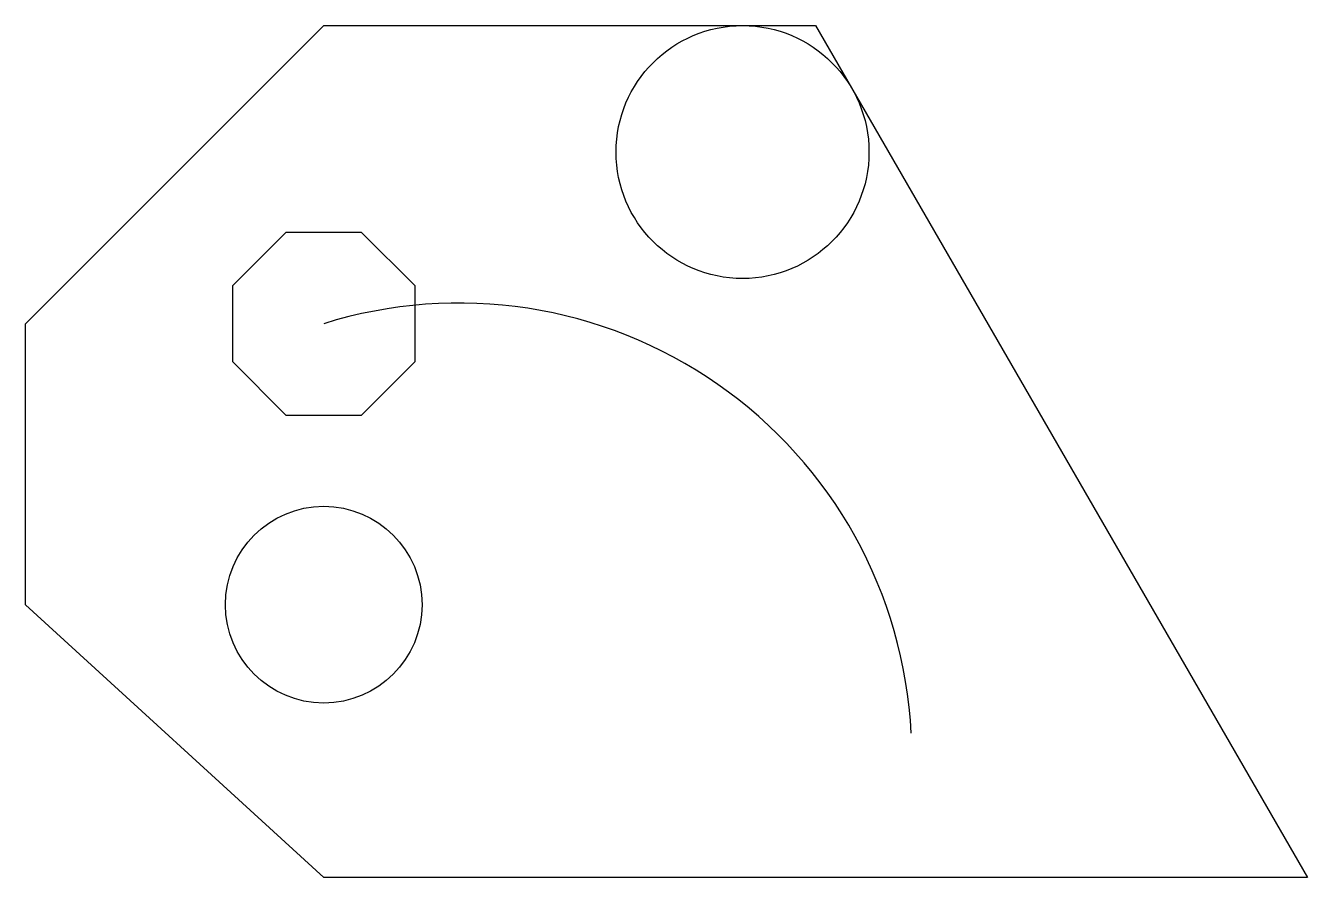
# Model space of a CAD drawing. Header units: metres. Extents: x 3.51 to 12.63, y 3.37 to 9.43.
import ezdxf

# ---------------------------------------------------------------- set-up
doc = ezdxf.new("R2010")
doc.units = ezdxf.units.M

msp = doc.modelspace()

# ---------------------------------------------------------------- linework, layer by layer
for p, q in [((3.5088, 7.3081), (5.6301, 9.4294)), ((5.6301, 9.4294), (9.1301, 9.4294)), ((9.1301, 9.4294), (12.6301, 3.3672)), ((3.5088, 5.3081), (3.5088, 7.3081)), ((3.5088, 5.3081), (5.6301, 3.3672)), ((12.6301, 3.3672), (5.6301, 3.3672))]:
    msp.add_line(p, q)
msp.add_lwpolyline([(5.3609, 7.9581), (4.9801, 7.5773), (4.9801, 7.0389), (5.3609, 6.6581), (5.8994, 6.6581), (6.2801, 7.0389), (6.2801, 7.5773), (5.8994, 7.9581)], close=True)
for centre, radius in [((8.6105, 8.5294), 0.9), ((5.6301, 5.3081), 0.7)]:
    msp.add_circle(centre, radius)
msp.add_arc((6.5923, 4.2322), 3.2228, 2.86489, 107.36931)

doc.saveas('drawing.dxf')
